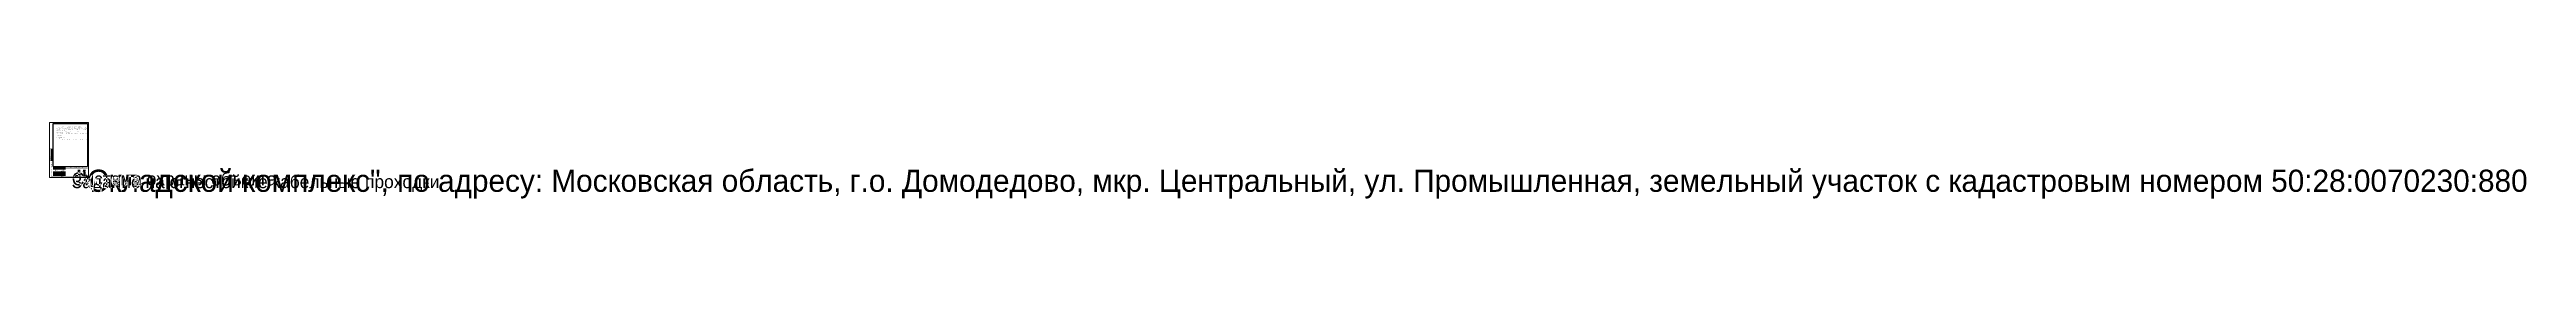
# Paper-space layout 'Задание на огнестойкие кабельные проходки' of a CAD drawing. Header units: millimetres. Extents: x 0 to 13360, y -114 to 297.
# The model-space entities are those that its viewports show. They can reach past a viewport. Long polylines and large blocks are cut down to what shows.
import ezdxf
from ezdxf.enums import TextEntityAlignment as Align

# ---------------------------------------------------------------- set-up
doc = ezdxf.new("R2018")
doc.units = ezdxf.units.MM
doc.layers.add('_Рамка и штамп', color=7, linetype='Continuous', lineweight=25)
doc.layers.add('Подписи', color=5, linetype='Continuous', lineweight=9)
doc.layers.add('ВЭ', color=6, linetype='Continuous', plot=False)
doc.styles.add('IsocPeur 2.5', font='isocpeur.ttf', dxfattribs={"height": 2.5})
doc.styles.add('IsocPeur 3.5', font='isocpeur.ttf', dxfattribs={"height": 3.5})
doc.styles.add('IsocPeur 5', font='isocpeur.ttf', dxfattribs={"height": 5})
doc.styles.get("Standard").update_dxf_attribs({"font": 'arial.ttf'})

# ---------------------------------------------------------------- blocks, each defined once
blk = doc.blocks.new('A$C9a5560e3')
h = blk.add_hatch(color=5)
h.dxf.hatch_style = 1
h.paths.add_polyline_path([(5, 6), (0, 6), (1, 5), (1, 1), (0, 0), (0, 0), (3, 0), (2, 1), (2, 6), (5, 6), (5, 2), (5, 2), (4, 2), (4, 2), (4, 3), (4, 3), (3, 2), (3, 2), (4, 1), (4, 1), (5, 1), (5, 0), (5, -1), (5, -1), (4, -1), (7, -1), (7, -1), (6, -1), (6, 0), (6, 1), (7, 1), (7, 1), (8, 1), (8, 2), (9, 2), (9, 3), (10, 3), (10, 4), (10, 4), (10, 5), (10, 6), (10, 7), (9, 7), (9, 8), (8, 9), (7, 9), (7, 9), (6, 9), (5, 9), (4, 9), (3, 9), (3, 8), (3, 8), (4, 7), (4, 8), (4, 8), (4, 8), (5, 9), (5, 9)])
h.paths.add_polyline_path([(6, 6), (6, 9), (7, 9), (7, 8), (8, 8), (8, 8), (9, 7), (9, 7), (9, 6), (9, 6), (9, 5), (9, 5), (7, 5), (7, 5), (7, 5), (7, 5), (9, 5), (9, 4), (9, 3), (9, 3), (9, 3), (8, 2), (7, 2), (7, 2), (6, 2), (6, 5), (6, 6), (7, 6), (7, 6)], flags=16)
h = blk.add_hatch(color=141)
h.dxf.hatch_style = 1
h.paths.add_polyline_path([(3, 0), (0, 0), (0, 0), (3, 0)])
h = blk.add_hatch(color=141)
h.dxf.hatch_style = 1
h.paths.add_polyline_path([(5, 6), (2, 6), (2, 1), (2, 0), (2, 5), (5, 5)])
h = blk.add_hatch(color=141)
h.dxf.hatch_style = 1
h.paths.add_polyline_path([(5, 8), (5, 8), (5, 9), (5, 9), (4, 8), (4, 8), (4, 8), (4, 7), (4, 6), (4, 7), (5, 8)])
h = blk.add_hatch(color=141)
h.dxf.hatch_style = 1
h.paths.add_polyline_path([(7, 8), (7, 9), (6, 9), (6, 6), (7, 6), (7, 8), (7, 8), (7, 8), (8, 7), (9, 7), (9, 7), (8, 8), (8, 8)])
h = blk.add_hatch(color=141)
h.dxf.hatch_style = 1
h.paths.add_polyline_path([(10, 3), (10, 3), (10, 4), (10, 5), (10, 5), (10, 6), (10, 7), (10, 6), (10, 5), (10, 4), (10, 4), (10, 3), (9, 3), (9, 2), (8, 2), (8, 1), (7, 1), (7, 1), (6, 1), (6, 0), (6, -1), (7, -1), (7, -1), (7, 0), (8, 0), (9, 1), (10, 2)])
h = blk.add_hatch(color=141)
h.dxf.hatch_style = 1
h.paths.add_polyline_path([(7, 6), (7, 6), (6, 6), (6, 5), (6, 2), (7, 2), (7, 5), (7, 5), (7, 5), (7, 5), (8, 5)])
h = blk.add_hatch(color=141)
h.dxf.hatch_style = 1
h.paths.add_polyline_path([(9, 5), (7, 5), (7, 4), (9, 4), (9, 4)])
h = blk.add_hatch(color=141)
h.dxf.hatch_style = 1
h.paths.add_polyline_path([(7, -1), (4, -1), (5, -2), (7, -2)])
blk = doc.blocks.new('*U5')
at = {"lineweight": 20}
for p, q in [((20, 55), (85, 55)), ((20, 50), (85, 50)), ((20, 45), (85, 45)), ((20, 30), (85, 30)), ((20, 25), (85, 25)), ((20, 20), (85, 20)), ((20, 15), (85, 15)), ((20, 10), (85, 10))]:
    blk.add_line(p, q, dxfattribs=at)
at = {"color": 0, "lineweight": 20}
blk.add_lwpolyline([(0, 297), (0, 0), (210, 0), (210, 297)], close=True, dxfattribs=at)
at = {"color": 0, "lineweight": 50, "const_width": 0.5}
blk.add_lwpolyline([(20, 292), (20, 5), (205, 5), (205, 292)], close=True, dxfattribs=at)
at = {"color": 0, "lineweight": 50}
for points, const_width in [([(20, 155), (0, 155)], 0.5), ([(5, 90), (5, 155)], 0.5), ([(20, 145), (5, 145)], 0.5), ([(20, 90), (0, 90)], 0.5), ([(20, 130), (5, 130)], 0.5), ([(20, 110), (5, 110)], 0.5), ([(8, 5), (8, 90)], 0.5), ([(20, 65), (8, 65)], 0.5), ([(20, 30), (8, 30)], 0.5), ([(20, 5), (8, 5)], 0.5), ([(13, 5), (13, 90)], 0.5), ([(205, 60), (20, 60), (20, 5)], 0.5), ([(20, 40), (85, 40)], 0.5), ([(20, 35), (85, 35)], 0.5), ([(30, 60), (30, 35)], 0.5), ([(40, 60), (40, 5)], 0.5), ([(60, 60), (60, 5)], 0.5), ([(75, 60), (75, 5)], 0.5), ([(85, 60), (85, 5)], 0.5), ([(85, 50), (205, 50)], 0.5), ([(205, 35), (85, 35)], 0.5), ([(205, 20), (85, 20)], 0.5), ([(155, 5), (155, 35)], 0.5), ([(155, 30), (205, 30)], 0.5), ([(170, 20), (170, 35)], 0.5), ([(185, 20), (185, 35)], 0.5), ([(205, 5), (205, 5)], 0.0000005), ([(205, 5), (205, 5)], 0.0000005), ([(205, 5), (205, 5)], 0.0000005), ([(205, 5), (205, 5)], 0.0000005), ([(205, 5), (205, 5)], 0.0000005)]:
    blk.add_lwpolyline(points, dxfattribs=dict(at, const_width=const_width))
at = {"color": 0, "lineweight": 20}
for points in [[(10, 90), (10, 155)], [(15, 90), (15, 155)], [(205, 5), (205, 5)], [(205, 5), (205, 5)], [(205, 5), (205, 5)], [(205, 5), (205, 5)], [(205, 5), (205, 5)], [(205, 5), (205, 5)], [(205, 5), (205, 5)]]:
    blk.add_lwpolyline(points, dxfattribs=at)
blk.add_point((205, 5))
blk.add_blockref('A$C9a5560e3', (157, 9))
at = {"color": 0, "lineweight": -2, "style": 'IsocPeur 2.5'}
for s, p in [('Согласовано', (2, 102)), ('Взам. инв.№', (11, 78)), ('Подпись  и  дата', (11, 48)), ('Инв.№ подл.', (11, 18))]:
    blk.add_text(s, height=2.5, rotation=90, dxfattribs=at).set_placement(p, align=Align.MIDDLE_CENTER)
at = {"style": 'IsocPeur 2.5'}
for s, p in [('Копировал:', (86, 2)), ('Формат A4', (180, 2))]:
    blk.add_text(s, height=2.5, dxfattribs=at).set_placement(p, align=Align.MIDDLE_RIGHT)
at = {"color": 0, "lineweight": -2, "style": 'IsocPeur 2.5'}
for s in ['Лист', 'Дата', 'Подп.', 'Лист', 'Изм.']:
    blk.add_text(s, height=0.0000025, dxfattribs=at).set_placement((205, 5), align=Align.MIDDLE_CENTER)
at = {"color": 0, "lineweight": -2, "style": 'IsocPeur 2.5', "width": 0.9}
for s in ['№ док.', 'Кол.уч.']:
    blk.add_text(s, height=0.0000025, dxfattribs=at).set_placement((205, 5), align=Align.MIDDLE_CENTER)
for s, insert, char_height, width, attachment_point, style in [('Разраб.', (21, 30), 2.5, 13.1, 7, 'IsocPeur 2.5'), ('Н. контр.', (21, 15), 2.5, 17.97, 7, 'IsocPeur 2.5'), ('ГИП', (21, 11), 2.5, 9.03, 7, 'IsocPeur 2.5'), ('Изм.', (25, 38), 2.5, 10, 5, 'IsocPeur 2.5'), ('Лист', (35, 38), 2.5, 10, 5, 'IsocPeur 2.5'), ('N докум.', (50, 37), 2.5, 20, 5, 'IsocPeur 2.5'), ('Подпись', (68, 38), 2.5, 15, 5, 'IsocPeur 2.5'), ('Дата', (80, 37), 2.5, 10, 5, 'IsocPeur 2.5'), ('Стадия', (162, 32), 2.5, 15, 5, 'IsocPeur 2.5'), ('Р', (162, 25), 4, 15, 5, 'IsocPeur 2.5'), ('{\\W0.5;\\T0.9;\\C5;АО "ПРОЕКТРУСЭНЕРГО"}', (186, 12), 5, 34.73, 5, 'IsocPeur 3.5'), ('Лист', (178, 32), 2.5, 15, 5, 'IsocPeur 2.5'), ('Листов', (195, 32), 2.5, 20, 5, 'IsocPeur 2.5')]:
    blk.add_mtext(s, dxfattribs=dict(insert=insert, char_height=char_height, width=width, attachment_point=attachment_point, style=style))
at = {"insert": (21, 25), "char_height": 2.5, "attachment_point": 7, "style": 'IsocPeur 2.5'}
blk.add_mtext('Проверил', dxfattribs=at)
at = {"style": 'IsocPeur 2.5'}
for tag, p in [('РАЗРАБ', (41, 30)), ('ПРОВЕРИЛ', (41, 25)), ('Н_КОНТР', (41, 15)), ('ГИП', (41, 10))]:
    blk.add_attdef(tag, text='', height=2.5, dxfattribs=at).set_placement(p, align=Align.BOTTOM_LEFT)
for tag, p in [('ДАТА_ГИП', (80, 10)), ('ДАТА_ПР', (80, 25)), ('ДАТА_НК', (80, 15)), ('ДАТА', (80, 30))]:
    blk.add_attdef(tag, text='', height=2.5, dxfattribs=at).set_placement(p, align=Align.BOTTOM_CENTER)
at = {"lineweight": 30}
for tag, p in [('ИМЯ_ПРОЕКТА', (120, 28)), ('НАЗВАНИЕ_ТЕКУЩЕГО_ЛИСТА', (120, 12)), ('ОПИСАНИЕ', (145, 42))]:
    blk.add_attdef(tag, text='', height=2.5, dxfattribs=at).set_placement(p, align=Align.MIDDLE_CENTER)
for tag, height, style, p in [('ШИФР', 5, 'IsocPeur 5', (145, 55)), ('ЛИСТ', 3.5, 'IsocPeur 3.5', (178, 25)), ('ЛИСТОВ', 3.5, 'IsocPeur 3.5', (195, 25))]:
    blk.add_attdef(tag, text='', height=height, dxfattribs=dict(style=style)).set_placement(p, align=Align.MIDDLE_CENTER)
blk = doc.blocks.new('Макеев')
at = {"color": 172}
blk.add_lwpolyline([(3, 0), (3, 0), (3, 0), (3, 0), (3, 0), (3, -1), (3, -1), (3, -1), (3, -1), (3, -1), (3, -1), (3, -1), (4, -1), (4, -1), (4, -1), (4, 0), (5, 0), (5, 1), (5, 1), (5, 1), (5, 2), (6, 2), (6, 2), (6, 3), (6, 3), (6, 3), (6, 3), (6, 3), (6, 3), (6, 2), (6, 2), (6, 2), (6, 2), (5, 2), (5, 1), (5, 1), (5, 1), (5, 1), (5, 0), (5, 0), (5, 0), (5, 0), (5, 0), (5, 0), (5, 0), (5, 0), (5, 0), (6, 0), (6, 0), (6, 1), (6, 1), (7, 2), (7, 1), (6, 1), (6, 1), (6, 0), (6, 0), (6, 0), (6, 0), (6, 0), (7, 0), (7, 0), (7, 0), (7, 0), (7, 0), (8, 1), (8, 1), (8, 2), (8, 2), (8, 3), (9, 3), (9, 4), (9, 4), (9, 4), (9, 4), (9, 5), (9, 5), (9, 5), (8, 5), (8, 5), (8, 5), (8, 5), (8, 5), (7, 5), (7, 5), (7, 5), (7, 4), (6, 4), (6, 4), (6, 3), (5, 2), (5, 2), (5, 1), (4, 1), (4, 0), (4, 0), (4, 0), (4, -1), (4, -1), (4, -1), (4, -1), (4, -2), (4, -2), (5, -2), (5, -2), (5, -2), (6, -2), (6, -2), (6, -2), (7, -1), (7, -1), (8, -1), (8, 0), (8, 0), (9, 0), (9, 1), (10, 2), (10, 2), (10, 3), (11, 3), (11, 3), (11, 4), (11, 4), (11, 4), (11, 4), (11, 4), (11, 4), (11, 4), (11, 3), (10, 3), (10, 3), (10, 2), (10, 1), (9, 1), (9, 1), (9, 0), (9, 0), (9, 0), (9, 0), (9, 0), (9, 0), (9, 0), (9, 0), (10, 0), (10, 0), (10, 0), (10, 0), (10, 1), (10, 1), (10, 1), (10, 1), (9, 0), (9, 0)], dxfattribs=at)
blk = doc.blocks.new('Лепин')
at = {"color": 172, "const_width": 0.107}
blk.add_lwpolyline([(8, 4), (1, 0), (0, 0), (1, -1), (2, -1), (2, 0), (3, 0), (4, 1), (5, 1), (6, 2), (8, 4), (10, 5), (10, 5), (10, 6), (10, 6), (10, 6), (9, 5), (8, 4), (7, 3), (8, 4), (6, 2), (6, 1), (6, 1), (6, 1), (8, 2), (9, 2), (10, 3), (10, 4), (10, 4), (9, 4), (9, 3), (9, 3), (8, 2), (8, 2), (8, 1), (8, 1), (8, 1), (9, 1), (11, 4), (11, 4), (11, 4), (10, 3), (10, 3), (10, 2), (10, 2), (10, 1), (11, 2), (12, 2), (12, 3), (12, 3), (12, 3), (11, 3), (11, 2), (10, 2), (10, 1), (11, 1), (11, 0), (11, 0), (11, 0), (11, -1), (11, -1), (10, -1), (8, 0), (7, 0), (6, 0), (6, 0), (6, -1), (6, -1), (7, 0), (8, 1), (10, 1), (13, 2)], dxfattribs=at)
blk = doc.blocks.new('A$Ca35e96d6')
at = {"color": 5, "lineweight": 20, "transparency": 33554687}
for p, q in [((-5, -18), (-8, -21)), ((-6, -19), (-5, -18)), ((-6, -19), (-6, -19)), ((-6, -20), (-6, -19)), ((-6, -19), (-6, -19)), ((-6, -19), (-6, -19)), ((-5, -20), (-6, -20)), ((-6, -20), (-6, -20)), ((-6, -20), (-6, -20)), ((-6, -20), (-6, -20)), ((-5, -18), (-4, -17)), ((-5, -18), (-5, -18)), ((-4, -19), (-5, -20)), ((-4, -17), (0, -13)), ((-4, -17), (-4, -17)), ((-3, -18), (-4, -19)), ((-2, -16), (-3, -17)), ((-3, -18), (-2, -17)), ((-3, -17), (-3, -17)), ((-3, -17), (-3, -17)), ((-3, -17), (-3, -18)), ((-2, -18), (-3, -18)), ((-1, -14), (-2, -15)), ((-2, -15), (-2, -16)), ((-2, -17), (-1, -16)), ((-1, -17), (-2, -17)), ((-2, -17), (-2, -18)), ((-2, -17), (-2, -17)), ((0, -14), (-1, -15)), ((-1, -16), (2, -14)), ((0, -14), (-1, -14)), ((0, -16), (-1, -17)), ((-1, -17), (-1, -17)), ((0, -13), (0, -14)), ((1, -13), (0, -14)), ((2, -14), (0, -15)), ((1, -15), (0, -16)), ((0, -15), (0, -16)), ((0, -16), (0, -16)), ((0, -16), (0, -16)), ((0, -16), (0, -16)), ((0, -16), (0, -16)), ((0, -16), (0, -17)), ((0, -17), (1, -16)), ((0, -17), (0, -17)), ((0, -17), (0, -17)), ((2, -15), (1, -15)), ((1, -15), (1, -15)), ((2, -14), (2, -14)), ((2, -14), (2, -14)), ((3, -14), (2, -15)), ((2, -14), (2, -14)), ((3, -15), (2, -15)), ((2, -15), (2, -15)), ((2, -15), (2, -15)), ((2, -15), (2, -15)), ((2, -15), (4, -15)), ((3, -13), (3, -13)), ((4, -14), (3, -14)), ((3, -14), (3, -15)), ((4, -15), (3, -15)), ((3, -15), (3, -15)), ((3, -15), (4, -15)), ((4, -15), (5, -14)), ((5, -14), (4, -14)), ((4, -14), (4, -14)), ((4, -14), (4, -15)), ((4, -15), (4, -14)), ((4, -14), (5, -14)), ((4, -15), (4, -15)), ((5, -14), (5, -14)), ((5, -14), (7, -14))]:
    blk.add_line(p, q, dxfattribs=at)
for centre, radius, start, end in [((37, -62), 60.8, 129.247, 134.061), ((0, -13), 0.062, 62.8187, 117.0837), ((0, -13), 0.046, 319.707, 52.1372), ((1, -14), 0.575, 19.5703, 123.2095), ((-10, 2), 21.6, 300.0713, 311.3347), ((3, -14), 1.12, 90.9172, 122.183), ((3, -13), 0.444, 298.5028, 11.9916), ((4, -14), 0.15, 312.9897, 69.0183), ((4, -14), 0.707, 76.8442, 131.651), ((5, -14), 0.224, 303.6984, 28.592), ((5, -14), 0.33, 65.4216, 132.2439)]:
    blk.add_arc(centre, radius, start, end, dxfattribs=at)
at = {"xscale": 0.9379909258457243, "yscale": 0.9379909258457243, "zscale": 0.9379909258457243}
for p in [(-8, -7), (-7, -22)]:
    blk.add_blockref('Макеев', p, dxfattribs=at)
at = {"layer": 'Подписи', "color": 172, "xscale": 0.5634740352355432, "yscale": 0.5634740352355432, "zscale": 0.5634740352355432}
blk.add_blockref('Лепин', (-4, -2), dxfattribs=at)
blk = doc.blocks.new('*U2')
for p, q in [((-185, 55), (0, 55)), ((-185, 0), (-185, 55))]:
    blk.add_line(p, q)
blk.add_lwpolyline([(-185, 287), (0, 287), (0, 0), (-185, 0)], close=True)
blk.add_attdef('ЛИТС', (-28, -8), '', height=2.5)

msp = doc.modelspace()

# ---------------------------------------------------------------- block references
at = {"layer": 'ВЭ'}
msp.add_blockref('*U2', (1761, 0), dxfattribs=at)

# ---------------------------------------------------------------- texts
at = {"insert": (1589, 275), "char_height": 3, "width": 157.14, "attachment_point": 1, "style": 'IsocPeur 2.5'}
msp.add_mtext('\\pxi2.25,l1.5,sm1.08333,qc;{\\fISOCPEUR|b1|i0|c204|p34;Задание на огнестойкие кабельные проходки.\\P\\P\\pi2.125,r1.775,qj;\\fISOCPEUR|b0|i0|c204|p34;\\H0.83333x;Согласно ФЗ №123 "В местах прохождения кабельных каналов, коробов, кабелей и проводов через строительные конструкции с нормируемым пределом огнестойкости должны быть предусмотрены кабельные проходки с пределом огнестойкости не ниже предела огнестойкости данных конструкций".\\PОсновное назначение огнестойких проходок - препятствование распространению огня через стены и перекрытия при пожаре.\\PОсновные требования:\\P{\\fSymbol|b0|i0|c2|p18;·^I}Материал с нормируемым пределом огнестойкости не ниже предела огнестойкости пересекаемой \\Pконструкции;\\P{\\fSymbol|b0|i0|c2|p18;·^I}Конструкция проходок должна обеспечивать возможность замены и (или) дополнительной прокладки \\Pпроводов, кабелей, возможность их технического обслуживания.\\P\\PОгнестойкие кабельные проходки выполнить в соответствии с Типовым альбом DKC-2019.FCP}', dxfattribs=at)

psp = doc.layouts.new('Задание на огнестойкие кабельные проходки')

# ---------------------------------------------------------------- block references
at = {"color": 2}
psp.add_blockref('A$Ca35e96d6', (67, 33), dxfattribs=at)
at = {"layer": '_Рамка и штамп'}
ref = psp.add_blockref('*U5', (0, 0), dxfattribs=at)
ref.add_attrib('ШИФР', 'ОДО-104-01.СОТС.3-4', dxfattribs={"layer": '0', "height": 5, "style": 'IsocPeur 5'}).set_placement((145, 55), align=Align.MIDDLE_CENTER)
ref.add_attrib('ЛИСТ', '----', dxfattribs={"layer": '0', "height": 3.5, "style": 'IsocPeur 3.5'}).set_placement((177, 25), align=Align.MIDDLE_CENTER)
ref.add_attrib('ЛИСТОВ', '1', dxfattribs={"layer": '0', "height": 3.5, "style": 'IsocPeur 3.5'}).set_placement((195, 25), align=Align.MIDDLE_CENTER)
ref.add_attrib('РАЗРАБ', 'Варламов', dxfattribs={"layer": '0', "height": 2.5, "style": 'IsocPeur 2.5'}).set_placement((41, 30), align=Align.BOTTOM_LEFT)
ref.add_attrib('ДАТА', '09.25', dxfattribs={"layer": '0', "height": 2.5, "style": 'IsocPeur 2.5'}).set_placement((80, 30), align=Align.BOTTOM_CENTER)
ref.add_attrib('ДАТА_ПР', '09.25', dxfattribs={"layer": '0', "height": 2.5, "style": 'IsocPeur 2.5'}).set_placement((80, 25), align=Align.BOTTOM_CENTER)
ref.add_attrib('ДАТА_НК', '09.25', dxfattribs={"layer": '0', "height": 2.5, "style": 'IsocPeur 2.5'}).set_placement((80, 15), align=Align.BOTTOM_CENTER)
ref.add_attrib('ДАТА_ГИП', '09.25', dxfattribs={"layer": '0', "height": 2.5, "style": 'IsocPeur 2.5'}).set_placement((80, 10), align=Align.BOTTOM_CENTER)
ref.add_attrib('ПРОВЕРИЛ', 'Макеев', dxfattribs={"layer": '0', "height": 2.5, "style": 'IsocPeur 2.5'}).set_placement((41, 25), align=Align.BOTTOM_LEFT)
ref.add_attrib('Н_КОНТР', 'Цыбуцинин', dxfattribs={"layer": '0', "height": 2.5, "style": 'IsocPeur 2.5'}).set_placement((41, 15), align=Align.BOTTOM_LEFT)
ref.add_attrib('ГИП', 'Макеев', dxfattribs={"layer": '0', "height": 2.5, "style": 'IsocPeur 2.5'}).set_placement((41, 10), align=Align.BOTTOM_LEFT)
lines = psp.add_mtext('"Складской комплекс", по адресу: Московская область, г.о. Домодедово, мкр. Центральный, ул. Промышленная, земельный участок с кадастровым номером 50:28:0070230:880', dxfattribs={"layer": '0', "insert": (145, 42), "char_height": 120, "attachment_point": 1})
ref.add_attrib('ОПИСАНИЕ', '', (145, 42)).embed_mtext(lines)
lines = psp.add_mtext('Система охраны объекта', dxfattribs={"layer": '0', "insert": (120, 27), "char_height": 70, "attachment_point": 1})
ref.add_attrib('ИМЯ_ПРОЕКТА', '', (120, 27)).embed_mtext(lines)
lines = psp.add_mtext('Задание на огнестойкие кабельные проходки', dxfattribs={"layer": '0', "insert": (120, 12), "char_height": 70, "attachment_point": 1})
ref.add_attrib('НАЗВАНИЕ_ТЕКУЩЕГО_ЛИСТА', '', (120, 12)).embed_mtext(lines)

# ---------------------------------------------------------------- viewports
at = {"layer": 'ВЭ'}
psp.add_viewport(center=(112, 176), size=(185, 232), view_center_point=(1668, 171), view_height=232, dxfattribs=at)

doc.saveas('drawing.dxf')
